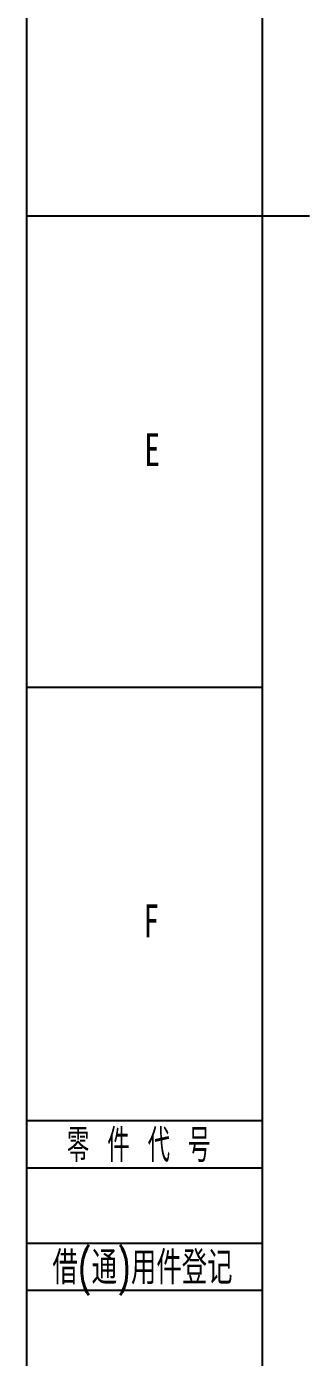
# Model space of a CAD drawing. Header units: millimetres. Extents: x 0 to 594, y 0 to 420.
# Drawn here: x 0 to 30, y 88.9 to 230.1 of the extents above; entities that cross this region are included whole.
import ezdxf

# ---------------------------------------------------------------- set-up
doc = ezdxf.new("R2010")
doc.units = ezdxf.units.MM
doc.layers.add('10', color=7, linetype='Continuous')
doc.layers.add('5', color=7, linetype='Continuous')
doc.styles.add('SLDTEXTSTYLE0', font='TXT', dxfattribs={"width": 0.7, "bigfont": 'bigfont'})
doc.styles.add('SLDTEXTSTYLE1', font='TXT', dxfattribs={"width": 0.614286, "bigfont": 'bigfont'})
doc.styles.add('SLDTEXTSTYLE3', font='TXT', dxfattribs={"width": 0.7})

msp = doc.modelspace()

# ---------------------------------------------------------------- linework, layer by layer
at = {"layer": '5', "color": 7}
for p, q in [((0, 420), (0, 0)), ((0, 114), (25, 114)), ((0, 109), (25, 109)), ((0, 101), (25, 101)), ((0, 96), (25, 96))]:
    msp.add_line(p, q, dxfattribs=at)
at = {"layer": '5', "color": 7, "lineweight": 25}
msp.add_line((25, 410), (25, 10), dxfattribs=at)
at = {"layer": '5', "lineweight": 25}
msp.add_line((0, 210), (30, 210), dxfattribs=at)
at = {"layer": '5'}
msp.add_line((0, 160), (25, 160), dxfattribs=at)

# ---------------------------------------------------------------- texts
at = {"layer": '10', "char_height": 3.5, "attachment_point": 2, "style": 'SLDTEXTSTYLE3'}
for s, insert in [('E', (13.32, 186.95)), ('F', (13.22, 136.95))]:
    msp.add_mtext(s, dxfattribs=dict(at, insert=insert))
at = {"layer": '10', "color": 7, "char_height": 3.5, "attachment_point": 1}
for s, insert, style in [('零 件 代 号', (4.28, 113.12), 'SLDTEXTSTYLE1'), ('借(通)用件登记', (2.74, 100.14), 'SLDTEXTSTYLE0')]:
    msp.add_mtext(s, dxfattribs=dict(at, insert=insert, style=style))

doc.saveas('drawing.dxf')
